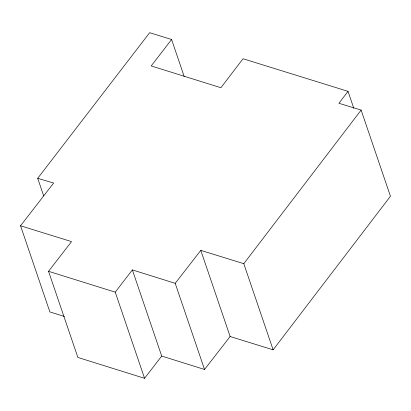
<?xml version="1.0" encoding="UTF-8"?>
<svg xmlns="http://www.w3.org/2000/svg" width="411" height="411" viewBox="0 0 411 411"><rect width="100%" height="100%" fill="white"/><g stroke="black" fill="none" stroke-linecap="round" stroke-linejoin="round"><path stroke-width="0.62" d="M43.7 195.903L37.709 178.312L149.676 32.69L171.598 39.502L151.191 65.935L220.907 87.728L243.019 58.747L348.019 91.345L338.936 103.284L361.12 110.102L390.45 196.253L273.125 349.828L230.124 336.517L200.794 250.371L175.209 283.328L204.539 369.474L230.124 336.517M273.125 349.828L243.795 263.677L361.12 110.102M132.368 269.909L161.698 356.06L144.559 378.31L115.234 292.159L132.368 269.909L175.209 283.328M64.445 316.455L49.88 311.934L20.55 225.783L53.636 183.034L37.709 178.312M144.559 378.31L77.874 357.452L48.544 271.306L71.535 241.611L20.55 225.783M200.794 250.371L243.795 263.677M48.544 271.306L115.234 292.159M161.698 356.06L204.539 369.474M348.019 91.345L353.804 108.334M171.598 39.502L184.195 76.513"/></g></svg>
